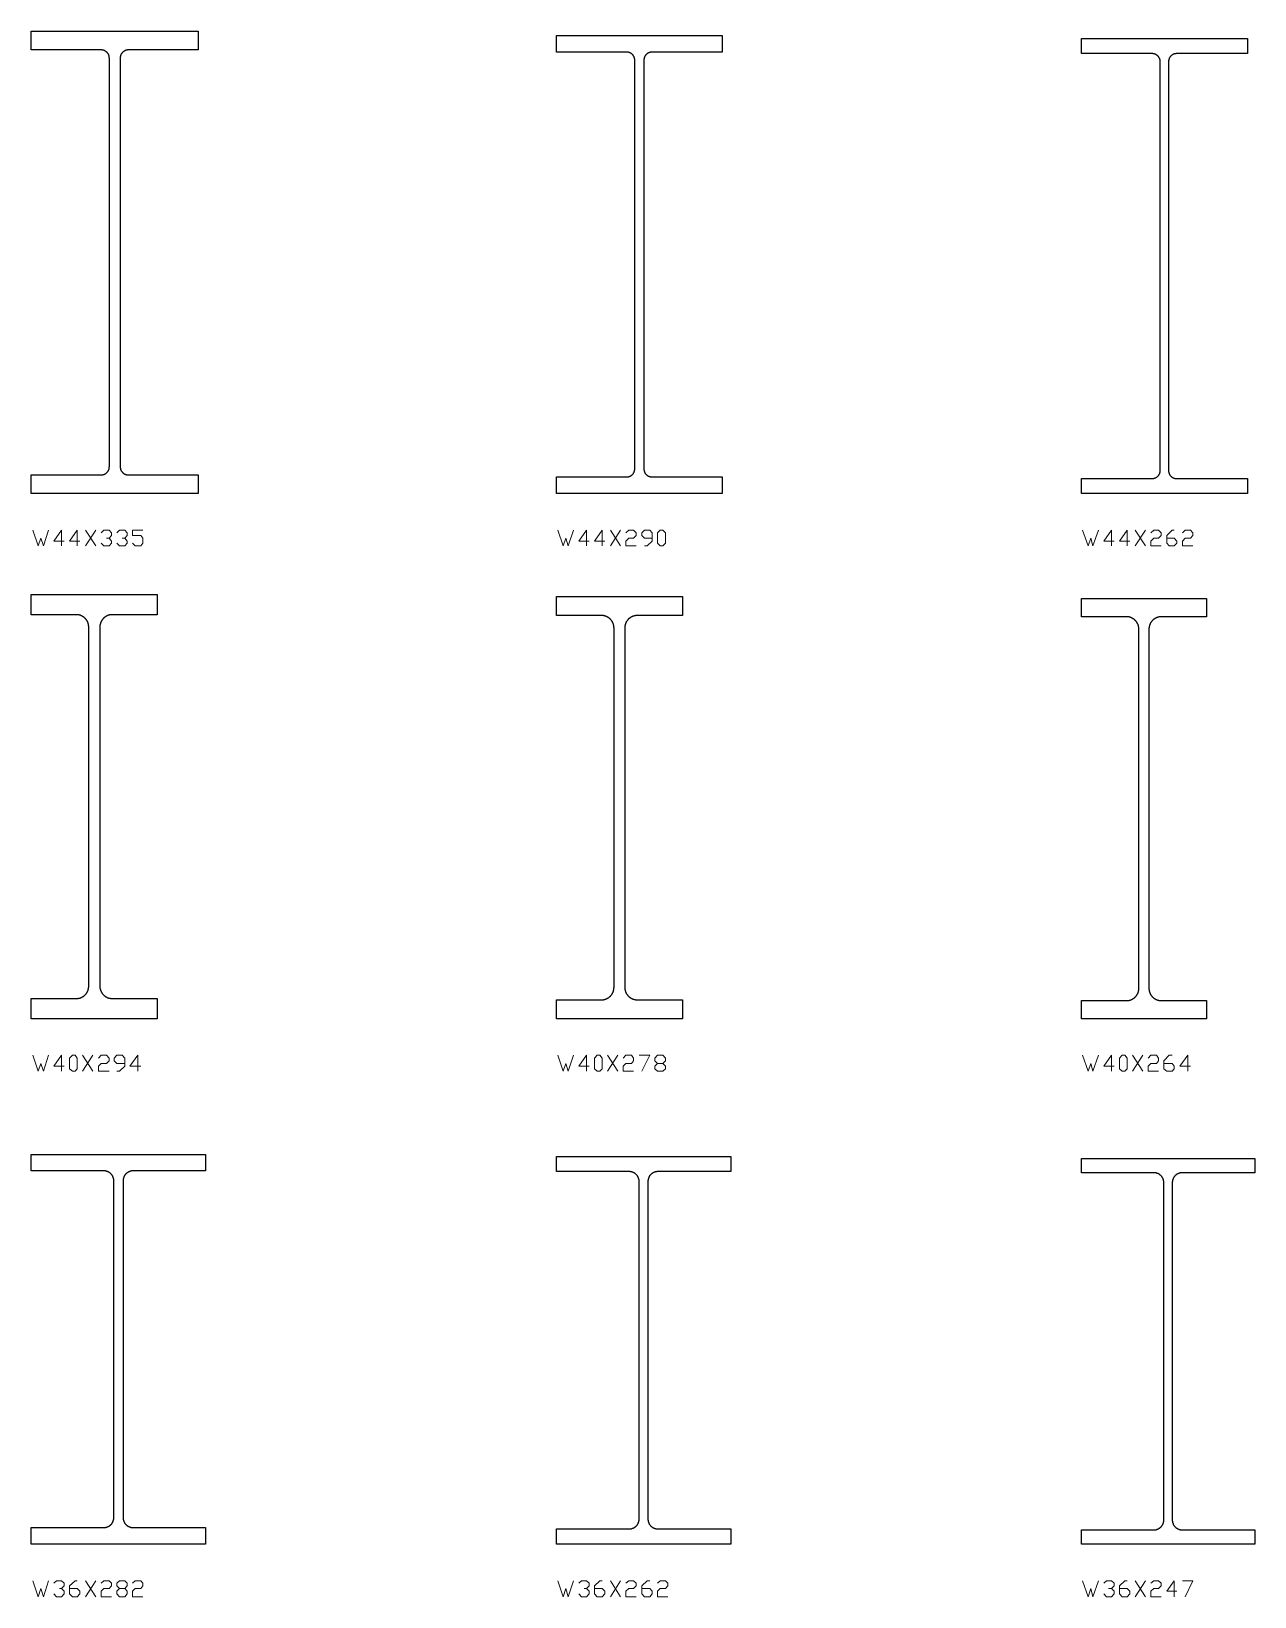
# Model space of a CAD drawing. Header units: inches. Extents: x 0 to 967, y -705 to 45.
# Drawn here: x 100 to 216.5, y -105 to 44 of the extents above; entities that cross this region are included whole.
import ezdxf

# ---------------------------------------------------------------- set-up
doc = ezdxf.new("R2010")
doc.units = ezdxf.units.IN
doc.header["$MEASUREMENT"] = 0
doc.layers.add('AISC_STEEL', color=7, linetype='Continuous')

msp = doc.modelspace()

# ---------------------------------------------------------------- linework, layer by layer
at = {"color": 3, "lineweight": 0}
for p, q in [((105.15, -4.98), (106.13, -3.49)), ((105.15, -3.49), (106.13, -4.98)), ((155.14, -4.98), (156.12, -3.49)), ((155.14, -3.49), (156.12, -4.98)), ((205.12, -4.98), (206.1, -3.49)), ((205.12, -3.49), (206.1, -4.98)), ((104.89, -54.97), (105.87, -53.47)), ((104.89, -53.47), (105.87, -54.97)), ((154.88, -54.97), (155.86, -53.47)), ((154.88, -53.47), (155.86, -54.97)), ((204.86, -54.97), (205.84, -53.47)), ((204.86, -53.47), (205.84, -54.97)), ((159.63, -54.25), (160.14, -54.25)), ((105.15, -105.01), (106.13, -103.51)), ((105.15, -103.51), (106.13, -105.01)), ((108.4, -104.23), (108.92, -104.23)), ((155.14, -105.01), (156.12, -103.51)), ((155.14, -103.51), (156.12, -105.01)), ((205.12, -105.01), (206.1, -103.51)), ((205.12, -103.51), (206.1, -105.01))]:
    msp.add_line(p, q, dxfattribs=at)
for points in [[(100.14, -3.49), (100.66, -4.98), (100.91, -4.26), (101.17, -4.98), (101.64, -3.49)], [(103.14, -4.52), (102.15, -4.52), (102.88, -3.49), (102.88, -4.98)], [(104.63, -4.52), (103.65, -4.52), (104.37, -3.49), (104.37, -4.98)], [(106.65, -3.74), (106.9, -3.49), (107.42, -3.49), (107.63, -3.74), (107.63, -4), (107.42, -4.26)], [(107.16, -4.26), (107.42, -4.26), (107.63, -4.52), (107.63, -4.73), (107.42, -4.98), (106.9, -4.98), (106.65, -4.73)], [(108.14, -3.74), (108.4, -3.49), (108.92, -3.49), (109.13, -3.74), (109.13, -4), (108.92, -4.26)], [(108.66, -4.26), (108.92, -4.26), (109.13, -4.52), (109.13, -4.73), (108.92, -4.98), (108.4, -4.98), (108.14, -4.73)], [(109.64, -4.73), (109.9, -4.98), (110.42, -4.98), (110.62, -4.73), (110.62, -4.26), (110.42, -4), (109.64, -4), (109.64, -3.49), (110.62, -3.49)], [(150.13, -3.49), (150.64, -4.98), (150.9, -4.26), (151.11, -4.98), (151.62, -3.49)], [(153.12, -4.52), (152.14, -4.52), (152.86, -3.49), (152.86, -4.98)], [(154.62, -4.52), (153.64, -4.52), (154.36, -3.49), (154.36, -4.98)], [(156.63, -3.74), (156.89, -3.49), (157.36, -3.49), (157.61, -3.74), (157.61, -4), (157.36, -4.26), (156.89, -4.26), (156.63, -4.52), (156.63, -4.98), (157.61, -4.98)], [(158.39, -4.98), (158.65, -4.98), (159.11, -4.52), (159.11, -3.74), (158.9, -3.49), (158.39, -3.49), (158.13, -3.74), (158.13, -4), (158.39, -4.26), (159.11, -4.26)], [(200.11, -3.49), (200.63, -4.98), (200.89, -4.26), (201.09, -4.98), (201.61, -3.49)], [(203.11, -4.52), (202.13, -4.52), (202.85, -3.49), (202.85, -4.98)], [(204.61, -4.52), (203.62, -4.52), (204.35, -3.49), (204.35, -4.98)], [(206.62, -3.74), (206.88, -3.49), (207.34, -3.49), (207.6, -3.74), (207.6, -4), (207.34, -4.26), (206.88, -4.26), (206.62, -4.52), (206.62, -4.98), (207.6, -4.98)], [(208.12, -4.26), (208.84, -4.26), (209.1, -4.52), (209.1, -4.73), (208.84, -4.98), (208.37, -4.98), (208.12, -4.73), (208.12, -4), (208.63, -3.49), (208.84, -3.49)], [(209.61, -3.74), (209.87, -3.49), (210.39, -3.49), (210.6, -3.74), (210.6, -4), (210.39, -4.26), (209.87, -4.26), (209.61, -4.52), (209.61, -4.98), (210.6, -4.98)], [(100.14, -53.47), (100.66, -54.97), (100.91, -54.25), (101.17, -54.97), (101.64, -53.47)], [(103.14, -54.51), (102.15, -54.51), (102.88, -53.47), (102.88, -54.97)], [(106.39, -53.73), (106.65, -53.47), (107.16, -53.47), (107.42, -53.73), (107.42, -53.99), (107.16, -54.25), (106.65, -54.25), (106.39, -54.51), (106.39, -54.97), (107.42, -54.97)], [(108.14, -54.97), (108.4, -54.97), (108.92, -54.51), (108.92, -53.73), (108.66, -53.47), (108.14, -53.47), (107.89, -53.73), (107.89, -53.99), (108.14, -54.25), (108.92, -54.25)], [(110.42, -54.51), (109.38, -54.51), (110.16, -53.47), (110.16, -54.97)], [(150.13, -53.47), (150.64, -54.97), (150.9, -54.25), (151.11, -54.97), (151.62, -53.47)], [(153.12, -54.51), (152.14, -54.51), (152.86, -53.47), (152.86, -54.97)], [(156.37, -53.73), (156.63, -53.47), (157.15, -53.47), (157.36, -53.73), (157.36, -53.99), (157.15, -54.25), (156.63, -54.25), (156.37, -54.51), (156.37, -54.97), (157.36, -54.97)], [(157.87, -53.47), (158.9, -53.47), (158.13, -54.97)], [(200.11, -53.47), (200.63, -54.97), (200.89, -54.25), (201.09, -54.97), (201.61, -53.47)], [(203.11, -54.51), (202.13, -54.51), (202.85, -53.47), (202.85, -54.97)], [(206.36, -53.73), (206.62, -53.47), (207.14, -53.47), (207.34, -53.73), (207.34, -53.99), (207.14, -54.25), (206.62, -54.25), (206.36, -54.51), (206.36, -54.97), (207.34, -54.97)], [(207.86, -54.25), (208.63, -54.25), (208.84, -54.51), (208.84, -54.76), (208.63, -54.97), (208.12, -54.97), (207.86, -54.76), (207.86, -53.99), (208.37, -53.47), (208.63, -53.47)], [(210.39, -54.51), (209.36, -54.51), (210.13, -53.47), (210.13, -54.97)], [(100.14, -103.51), (100.66, -105.01), (100.91, -104.23), (101.17, -105.01), (101.64, -103.51)], [(102.15, -103.72), (102.41, -103.51), (102.88, -103.51), (103.14, -103.72), (103.14, -103.97), (102.88, -104.23)], [(102.67, -104.23), (102.88, -104.23), (103.14, -104.49), (103.14, -104.75), (102.88, -105.01), (102.41, -105.01), (102.15, -104.75)], [(103.65, -104.23), (104.37, -104.23), (104.63, -104.49), (104.63, -104.75), (104.37, -105.01), (103.91, -105.01), (103.65, -104.75), (103.65, -103.97), (104.17, -103.51), (104.37, -103.51)], [(106.65, -103.72), (106.9, -103.51), (107.42, -103.51), (107.63, -103.72), (107.63, -103.97), (107.42, -104.23), (106.9, -104.23), (106.65, -104.49), (106.65, -105.01), (107.63, -105.01)], [(109.64, -103.72), (109.9, -103.51), (110.42, -103.51), (110.62, -103.72), (110.62, -103.97), (110.42, -104.23), (109.9, -104.23), (109.64, -104.49), (109.64, -105.01), (110.62, -105.01)], [(150.13, -103.51), (150.64, -105.01), (150.9, -104.23), (151.11, -105.01), (151.62, -103.51)], [(152.14, -103.72), (152.4, -103.51), (152.86, -103.51), (153.12, -103.72), (153.12, -103.97), (152.86, -104.23)], [(152.66, -104.23), (152.86, -104.23), (153.12, -104.49), (153.12, -104.75), (152.86, -105.01), (152.4, -105.01), (152.14, -104.75)], [(153.64, -104.23), (154.36, -104.23), (154.62, -104.49), (154.62, -104.75), (154.36, -105.01), (153.9, -105.01), (153.64, -104.75), (153.64, -103.97), (154.15, -103.51), (154.36, -103.51)], [(156.63, -103.72), (156.89, -103.51), (157.36, -103.51), (157.61, -103.72), (157.61, -103.97), (157.36, -104.23), (156.89, -104.23), (156.63, -104.49), (156.63, -105.01), (157.61, -105.01)], [(158.13, -104.23), (158.9, -104.23), (159.11, -104.49), (159.11, -104.75), (158.9, -105.01), (158.39, -105.01), (158.13, -104.75), (158.13, -103.97), (158.65, -103.51), (158.9, -103.51)], [(159.63, -103.72), (159.89, -103.51), (160.4, -103.51), (160.61, -103.72), (160.61, -103.97), (160.4, -104.23), (159.89, -104.23), (159.63, -104.49), (159.63, -105.01), (160.61, -105.01)], [(200.11, -103.51), (200.63, -105.01), (200.89, -104.23), (201.09, -105.01), (201.61, -103.51)], [(202.13, -103.72), (202.38, -103.51), (202.85, -103.51), (203.11, -103.72), (203.11, -103.97), (202.85, -104.23)], [(202.59, -104.23), (202.85, -104.23), (203.11, -104.49), (203.11, -104.75), (202.85, -105.01), (202.38, -105.01), (202.13, -104.75)], [(203.62, -104.23), (204.35, -104.23), (204.61, -104.49), (204.61, -104.75), (204.35, -105.01), (203.88, -105.01), (203.62, -104.75), (203.62, -103.97), (204.14, -103.51), (204.35, -103.51)], [(206.62, -103.72), (206.88, -103.51), (207.34, -103.51), (207.6, -103.72), (207.6, -103.97), (207.34, -104.23), (206.88, -104.23), (206.62, -104.49), (206.62, -105.01), (207.6, -105.01)], [(209.1, -104.49), (208.12, -104.49), (208.84, -103.51), (208.84, -105.01)], [(209.61, -103.51), (210.6, -103.51), (209.87, -105.01)]]:
    msp.add_lwpolyline(points, dxfattribs=at)
for points in [[(159.89, -4.98), (159.89, -4.98), (160.14, -4.98), (160.4, -4.73), (160.4, -3.74), (160.14, -3.49), (159.89, -3.49), (159.63, -3.74), (159.63, -4.73)], [(103.91, -54.97), (103.91, -54.97), (104.17, -54.97), (104.37, -54.76), (104.37, -53.73), (104.17, -53.47), (103.91, -53.47), (103.65, -53.73), (103.65, -54.76)], [(153.9, -54.97), (153.9, -54.97), (154.15, -54.97), (154.36, -54.76), (154.36, -53.73), (154.15, -53.47), (153.9, -53.47), (153.64, -53.73), (153.64, -54.76)], [(160.14, -54.25), (160.4, -54.51), (160.4, -54.76), (160.14, -54.97), (159.63, -54.97), (159.37, -54.76), (159.37, -54.51), (159.63, -54.25), (159.37, -53.99), (159.37, -53.73), (159.63, -53.47), (160.14, -53.47), (160.4, -53.73), (160.4, -53.99)], [(203.88, -54.97), (203.88, -54.97), (204.14, -54.97), (204.35, -54.76), (204.35, -53.73), (204.14, -53.47), (203.88, -53.47), (203.62, -53.73), (203.62, -54.76)], [(108.92, -104.23), (109.13, -104.49), (109.13, -104.75), (108.92, -105.01), (108.4, -105.01), (108.14, -104.75), (108.14, -104.49), (108.4, -104.23), (108.14, -103.97), (108.14, -103.72), (108.4, -103.51), (108.92, -103.51), (109.13, -103.72), (109.13, -103.97)]]:
    msp.add_lwpolyline(points, close=True, dxfattribs=at)
at = {"layer": 'AISC_STEEL'}
for points in [[(115.9, 44), (115.9, 42.23), (109.25, 42.23), (109.23, 42.23), (109.2, 42.23), (109.17, 42.23), (109.14, 42.22), (109.11, 42.22), (109.08, 42.21), (109.05, 42.2), (109.02, 42.19), (108.99, 42.19), (108.97, 42.18), (108.94, 42.16), (108.91, 42.15), (108.89, 42.14), (108.86, 42.12), (108.83, 42.11), (108.81, 42.09), (108.79, 42.08), (108.76, 42.06), (108.74, 42.04), (108.72, 42.02), (108.7, 42), (108.68, 41.98), (108.66, 41.96), (108.64, 41.93), (108.62, 41.91), (108.6, 41.89), (108.59, 41.86), (108.57, 41.84), (108.56, 41.81), (108.54, 41.78), (108.53, 41.76), (108.52, 41.73), (108.51, 41.7), (108.5, 41.67), (108.49, 41.64), (108.48, 41.62), (108.48, 41.59), (108.47, 41.56), (108.47, 41.53), (108.47, 41.5), (108.47, 41.47), (108.47, 41.44), (108.47, 2.56), (108.47, 2.53), (108.47, 2.5), (108.47, 2.47), (108.47, 2.44), (108.48, 2.41), (108.48, 2.38), (108.49, 2.36), (108.5, 2.33), (108.51, 2.3), (108.52, 2.27), (108.53, 2.24), (108.54, 2.22), (108.56, 2.19), (108.57, 2.16), (108.59, 2.14), (108.6, 2.11), (108.62, 2.09), (108.64, 2.07), (108.66, 2.04), (108.68, 2.02), (108.7, 2), (108.72, 1.98), (108.74, 1.96), (108.76, 1.94), (108.79, 1.92), (108.81, 1.91), (108.83, 1.89), (108.86, 1.88), (108.89, 1.86), (108.91, 1.85), (108.94, 1.84), (108.97, 1.82), (108.99, 1.81), (109.02, 1.81), (109.05, 1.8), (109.08, 1.79), (109.11, 1.78), (109.14, 1.78), (109.17, 1.77), (109.2, 1.77), (109.23, 1.77), (109.25, 1.77), (115.9, 1.77), (115.9, 0), (107.95, 0), (100, 0), (100, 1.77), (106.64, 1.77), (106.67, 1.77), (106.7, 1.77), (106.73, 1.77), (106.76, 1.78), (106.79, 1.78), (106.82, 1.79), (106.85, 1.8), (106.88, 1.81), (106.91, 1.81), (106.93, 1.82), (106.96, 1.84), (106.99, 1.85), (107.01, 1.86), (107.04, 1.88), (107.07, 1.89), (107.09, 1.91), (107.11, 1.92), (107.14, 1.94), (107.16, 1.96), (107.18, 1.98), (107.2, 2), (107.22, 2.02), (107.24, 2.04), (107.26, 2.07), (107.28, 2.09), (107.3, 2.11), (107.31, 2.14), (107.33, 2.16), (107.34, 2.19), (107.36, 2.22), (107.37, 2.24), (107.38, 2.27), (107.39, 2.3), (107.4, 2.33), (107.41, 2.36), (107.42, 2.38), (107.42, 2.41), (107.43, 2.44), (107.43, 2.47), (107.43, 2.5), (107.43, 2.53), (107.44, 2.56), (107.44, 41.44), (107.43, 41.47), (107.43, 41.5), (107.43, 41.53), (107.43, 41.56), (107.42, 41.59), (107.42, 41.62), (107.41, 41.64), (107.4, 41.67), (107.39, 41.7), (107.38, 41.73), (107.37, 41.76), (107.36, 41.78), (107.34, 41.81), (107.33, 41.84), (107.31, 41.86), (107.3, 41.89), (107.28, 41.91), (107.26, 41.93), (107.24, 41.96), (107.22, 41.98), (107.2, 42), (107.18, 42.02), (107.16, 42.04), (107.14, 42.06), (107.11, 42.08), (107.09, 42.09), (107.07, 42.11), (107.04, 42.12), (107.01, 42.14), (106.99, 42.15), (106.96, 42.16), (106.93, 42.18), (106.91, 42.19), (106.88, 42.19), (106.85, 42.2), (106.82, 42.21), (106.79, 42.22), (106.76, 42.22), (106.73, 42.23), (106.7, 42.23), (106.67, 42.23), (106.64, 42.23), (100, 42.23), (100, 44), (107.95, 44)], [(165.8, 43.6), (165.8, 42.02), (159.11, 42.02), (159.08, 42.02), (159.05, 42.02), (159.02, 42.01), (158.99, 42.01), (158.96, 42.01), (158.93, 42), (158.91, 41.99), (158.88, 41.98), (158.85, 41.97), (158.82, 41.96), (158.79, 41.95), (158.77, 41.94), (158.74, 41.93), (158.71, 41.91), (158.69, 41.89), (158.66, 41.88), (158.64, 41.86), (158.62, 41.84), (158.59, 41.82), (158.57, 41.8), (158.55, 41.78), (158.53, 41.76), (158.51, 41.74), (158.49, 41.71), (158.47, 41.69), (158.46, 41.66), (158.44, 41.64), (158.43, 41.61), (158.41, 41.59), (158.4, 41.56), (158.39, 41.53), (158.38, 41.5), (158.37, 41.48), (158.36, 41.45), (158.35, 41.42), (158.35, 41.39), (158.34, 41.36), (158.34, 41.33), (158.33, 41.3), (158.33, 41.27), (158.33, 41.24), (158.33, 2.36), (158.33, 2.33), (158.33, 2.3), (158.34, 2.27), (158.34, 2.24), (158.35, 2.21), (158.35, 2.18), (158.36, 2.15), (158.37, 2.12), (158.38, 2.1), (158.39, 2.07), (158.4, 2.04), (158.41, 2.01), (158.43, 1.99), (158.44, 1.96), (158.46, 1.94), (158.47, 1.91), (158.49, 1.89), (158.51, 1.86), (158.53, 1.84), (158.55, 1.82), (158.57, 1.8), (158.59, 1.78), (158.62, 1.76), (158.64, 1.74), (158.66, 1.72), (158.69, 1.71), (158.71, 1.69), (158.74, 1.67), (158.77, 1.66), (158.79, 1.65), (158.82, 1.64), (158.85, 1.63), (158.88, 1.62), (158.91, 1.61), (158.93, 1.6), (158.96, 1.59), (158.99, 1.59), (159.02, 1.59), (159.05, 1.58), (159.08, 1.58), (159.11, 1.58), (165.8, 1.58), (165.8, 0), (157.9, 0), (150, 0), (150, 1.58), (156.69, 1.58), (156.72, 1.58), (156.75, 1.58), (156.78, 1.59), (156.81, 1.59), (156.84, 1.59), (156.87, 1.6), (156.89, 1.61), (156.92, 1.62), (156.95, 1.63), (156.98, 1.64), (157.01, 1.65), (157.03, 1.66), (157.06, 1.67), (157.09, 1.69), (157.11, 1.71), (157.14, 1.72), (157.16, 1.74), (157.18, 1.76), (157.21, 1.78), (157.23, 1.8), (157.25, 1.82), (157.27, 1.84), (157.29, 1.86), (157.31, 1.89), (157.33, 1.91), (157.34, 1.94), (157.36, 1.96), (157.37, 1.99), (157.39, 2.01), (157.4, 2.04), (157.41, 2.07), (157.42, 2.1), (157.43, 2.12), (157.44, 2.15), (157.45, 2.18), (157.45, 2.21), (157.46, 2.24), (157.46, 2.27), (157.47, 2.3), (157.47, 2.33), (157.47, 2.36), (157.47, 41.24), (157.47, 41.27), (157.47, 41.3), (157.46, 41.33), (157.46, 41.36), (157.45, 41.39), (157.45, 41.42), (157.44, 41.45), (157.43, 41.48), (157.42, 41.5), (157.41, 41.53), (157.4, 41.56), (157.39, 41.59), (157.37, 41.61), (157.36, 41.64), (157.34, 41.66), (157.33, 41.69), (157.31, 41.71), (157.29, 41.74), (157.27, 41.76), (157.25, 41.78), (157.23, 41.8), (157.21, 41.82), (157.18, 41.84), (157.16, 41.86), (157.14, 41.88), (157.11, 41.89), (157.09, 41.91), (157.06, 41.93), (157.03, 41.94), (157.01, 41.95), (156.98, 41.96), (156.95, 41.97), (156.92, 41.98), (156.89, 41.99), (156.87, 42), (156.84, 42.01), (156.81, 42.01), (156.78, 42.01), (156.75, 42.02), (156.72, 42.02), (156.69, 42.02), (150, 42.02), (150, 43.6), (157.9, 43.6)], [(215.8, 43.3), (215.8, 41.88), (209.07, 41.88), (209.04, 41.88), (209.01, 41.88), (208.98, 41.87), (208.95, 41.87), (208.92, 41.87), (208.89, 41.86), (208.87, 41.85), (208.84, 41.84), (208.81, 41.83), (208.78, 41.82), (208.75, 41.81), (208.73, 41.8), (208.7, 41.79), (208.67, 41.77), (208.65, 41.75), (208.62, 41.74), (208.6, 41.72), (208.58, 41.7), (208.55, 41.68), (208.53, 41.66), (208.51, 41.64), (208.49, 41.62), (208.47, 41.6), (208.45, 41.57), (208.43, 41.55), (208.42, 41.52), (208.4, 41.5), (208.39, 41.47), (208.37, 41.45), (208.36, 41.42), (208.35, 41.39), (208.34, 41.36), (208.33, 41.34), (208.32, 41.31), (208.31, 41.28), (208.31, 41.25), (208.3, 41.22), (208.3, 41.19), (208.29, 41.16), (208.29, 41.13), (208.29, 41.1), (208.29, 2.2), (208.29, 2.17), (208.29, 2.14), (208.3, 2.11), (208.3, 2.08), (208.31, 2.05), (208.31, 2.02), (208.32, 1.99), (208.33, 1.96), (208.34, 1.94), (208.35, 1.91), (208.36, 1.88), (208.37, 1.85), (208.39, 1.83), (208.4, 1.8), (208.42, 1.78), (208.43, 1.75), (208.45, 1.73), (208.47, 1.7), (208.49, 1.68), (208.51, 1.66), (208.53, 1.64), (208.55, 1.62), (208.58, 1.6), (208.6, 1.58), (208.62, 1.56), (208.65, 1.55), (208.67, 1.53), (208.7, 1.51), (208.73, 1.5), (208.75, 1.49), (208.78, 1.48), (208.81, 1.47), (208.84, 1.46), (208.87, 1.45), (208.89, 1.44), (208.92, 1.43), (208.95, 1.43), (208.98, 1.43), (209.01, 1.42), (209.04, 1.42), (209.07, 1.42), (215.8, 1.42), (215.8, 0), (207.9, 0), (200, 0), (200, 1.42), (206.73, 1.42), (206.76, 1.42), (206.79, 1.42), (206.82, 1.43), (206.85, 1.43), (206.88, 1.43), (206.91, 1.44), (206.93, 1.45), (206.96, 1.46), (206.99, 1.47), (207.02, 1.48), (207.05, 1.49), (207.07, 1.5), (207.1, 1.51), (207.13, 1.53), (207.15, 1.55), (207.18, 1.56), (207.2, 1.58), (207.22, 1.6), (207.25, 1.62), (207.27, 1.64), (207.29, 1.66), (207.31, 1.68), (207.33, 1.7), (207.35, 1.73), (207.37, 1.75), (207.38, 1.78), (207.4, 1.8), (207.41, 1.83), (207.43, 1.85), (207.44, 1.88), (207.45, 1.91), (207.46, 1.94), (207.47, 1.96), (207.48, 1.99), (207.49, 2.02), (207.49, 2.05), (207.5, 2.08), (207.5, 2.11), (207.51, 2.14), (207.51, 2.17), (207.51, 2.2), (207.51, 41.1), (207.51, 41.13), (207.51, 41.16), (207.5, 41.19), (207.5, 41.22), (207.49, 41.25), (207.49, 41.28), (207.48, 41.31), (207.47, 41.34), (207.46, 41.36), (207.45, 41.39), (207.44, 41.42), (207.43, 41.45), (207.41, 41.47), (207.4, 41.5), (207.38, 41.52), (207.37, 41.55), (207.35, 41.57), (207.33, 41.6), (207.31, 41.62), (207.29, 41.64), (207.27, 41.66), (207.25, 41.68), (207.22, 41.7), (207.2, 41.72), (207.18, 41.74), (207.15, 41.75), (207.13, 41.77), (207.1, 41.79), (207.07, 41.8), (207.05, 41.81), (207.02, 41.82), (206.99, 41.83), (206.96, 41.84), (206.93, 41.85), (206.91, 41.86), (206.88, 41.87), (206.85, 41.87), (206.82, 41.87), (206.79, 41.88), (206.76, 41.88), (206.73, 41.88), (200, 41.88), (200, 43.3), (207.9, 43.3)], [(112, -9.6), (112, -11.53), (107.71, -11.53), (107.68, -11.53), (107.65, -11.53), (107.62, -11.53), (107.59, -11.54), (107.56, -11.54), (107.53, -11.54), (107.5, -11.55), (107.47, -11.55), (107.44, -11.56), (107.41, -11.57), (107.39, -11.58), (107.36, -11.58), (107.33, -11.59), (107.3, -11.6), (107.27, -11.61), (107.24, -11.63), (107.22, -11.64), (107.19, -11.65), (107.16, -11.66), (107.14, -11.68), (107.11, -11.69), (107.09, -11.71), (107.06, -11.72), (107.04, -11.74), (107.01, -11.76), (106.99, -11.78), (106.96, -11.8), (106.94, -11.81), (106.92, -11.83), (106.9, -11.85), (106.88, -11.88), (106.85, -11.9), (106.83, -11.92), (106.81, -11.94), (106.8, -11.96), (106.78, -11.99), (106.76, -12.01), (106.74, -12.04), (106.72, -12.06), (106.71, -12.09), (106.69, -12.11), (106.68, -12.14), (106.66, -12.16), (106.65, -12.19), (106.64, -12.22), (106.63, -12.24), (106.61, -12.27), (106.6, -12.3), (106.59, -12.33), (106.58, -12.36), (106.58, -12.39), (106.57, -12.41), (106.56, -12.44), (106.55, -12.47), (106.55, -12.5), (106.54, -12.53), (106.54, -12.56), (106.54, -12.59), (106.53, -12.62), (106.53, -12.65), (106.53, -12.68), (106.53, -12.71), (106.53, -46.89), (106.53, -46.92), (106.53, -46.95), (106.53, -46.98), (106.54, -47.01), (106.54, -47.04), (106.54, -47.07), (106.55, -47.1), (106.55, -47.13), (106.56, -47.16), (106.57, -47.19), (106.58, -47.21), (106.58, -47.24), (106.59, -47.27), (106.6, -47.3), (106.61, -47.33), (106.63, -47.36), (106.64, -47.38), (106.65, -47.41), (106.66, -47.44), (106.68, -47.46), (106.69, -47.49), (106.71, -47.51), (106.72, -47.54), (106.74, -47.56), (106.76, -47.59), (106.78, -47.61), (106.8, -47.64), (106.81, -47.66), (106.83, -47.68), (106.85, -47.7), (106.88, -47.72), (106.9, -47.75), (106.92, -47.77), (106.94, -47.79), (106.96, -47.8), (106.99, -47.82), (107.01, -47.84), (107.04, -47.86), (107.06, -47.88), (107.09, -47.89), (107.11, -47.91), (107.14, -47.92), (107.16, -47.94), (107.19, -47.95), (107.22, -47.96), (107.24, -47.97), (107.27, -47.99), (107.3, -48), (107.33, -48.01), (107.36, -48.02), (107.39, -48.02), (107.41, -48.03), (107.44, -48.04), (107.47, -48.05), (107.5, -48.05), (107.53, -48.06), (107.56, -48.06), (107.59, -48.06), (107.62, -48.07), (107.65, -48.07), (107.68, -48.07), (107.71, -48.07), (112, -48.07), (112, -50), (106, -50), (100, -50), (100, -48.07), (104.29, -48.07), (104.32, -48.07), (104.35, -48.07), (104.38, -48.07), (104.41, -48.06), (104.44, -48.06), (104.47, -48.06), (104.5, -48.05), (104.53, -48.05), (104.56, -48.04), (104.59, -48.03), (104.61, -48.02), (104.64, -48.02), (104.67, -48.01), (104.7, -48), (104.73, -47.99), (104.76, -47.97), (104.78, -47.96), (104.81, -47.95), (104.84, -47.94), (104.86, -47.92), (104.89, -47.91), (104.91, -47.89), (104.94, -47.88), (104.96, -47.86), (104.99, -47.84), (105.01, -47.82), (105.04, -47.8), (105.06, -47.79), (105.08, -47.77), (105.1, -47.75), (105.12, -47.72), (105.15, -47.7), (105.17, -47.68), (105.19, -47.66), (105.2, -47.64), (105.22, -47.61), (105.24, -47.59), (105.26, -47.56), (105.28, -47.54), (105.29, -47.51), (105.31, -47.49), (105.32, -47.46), (105.34, -47.44), (105.35, -47.41), (105.36, -47.38), (105.37, -47.36), (105.39, -47.33), (105.4, -47.3), (105.41, -47.27), (105.42, -47.24), (105.42, -47.21), (105.43, -47.19), (105.44, -47.16), (105.45, -47.13), (105.45, -47.1), (105.46, -47.07), (105.46, -47.04), (105.46, -47.01), (105.47, -46.98), (105.47, -46.95), (105.47, -46.92), (105.47, -46.89), (105.47, -12.71), (105.47, -12.68), (105.47, -12.65), (105.47, -12.62), (105.46, -12.59), (105.46, -12.56), (105.46, -12.53), (105.45, -12.5), (105.45, -12.47), (105.44, -12.44), (105.43, -12.41), (105.42, -12.39), (105.42, -12.36), (105.41, -12.33), (105.4, -12.3), (105.39, -12.27), (105.37, -12.24), (105.36, -12.22), (105.35, -12.19), (105.34, -12.16), (105.32, -12.14), (105.31, -12.11), (105.29, -12.09), (105.28, -12.06), (105.26, -12.04), (105.24, -12.01), (105.22, -11.99), (105.2, -11.96), (105.19, -11.94), (105.17, -11.92), (105.15, -11.9), (105.12, -11.88), (105.1, -11.85), (105.08, -11.83), (105.06, -11.81), (105.04, -11.8), (105.01, -11.78), (104.99, -11.76), (104.96, -11.74), (104.94, -11.72), (104.91, -11.71), (104.89, -11.69), (104.86, -11.68), (104.84, -11.66), (104.81, -11.65), (104.78, -11.64), (104.76, -11.63), (104.73, -11.61), (104.7, -11.6), (104.67, -11.59), (104.64, -11.58), (104.61, -11.58), (104.59, -11.57), (104.56, -11.56), (104.53, -11.55), (104.5, -11.55), (104.47, -11.54), (104.44, -11.54), (104.41, -11.54), (104.38, -11.53), (104.35, -11.53), (104.32, -11.53), (104.29, -11.53), (100, -11.53), (100, -9.6), (106, -9.6)], [(162, -9.8), (162, -11.61), (157.69, -11.61), (157.67, -11.61), (157.64, -11.61), (157.61, -11.61), (157.58, -11.62), (157.55, -11.62), (157.52, -11.62), (157.49, -11.63), (157.46, -11.63), (157.43, -11.64), (157.4, -11.65), (157.37, -11.66), (157.34, -11.66), (157.31, -11.67), (157.29, -11.68), (157.26, -11.69), (157.23, -11.71), (157.2, -11.72), (157.18, -11.73), (157.15, -11.74), (157.12, -11.76), (157.1, -11.77), (157.07, -11.79), (157.05, -11.8), (157.02, -11.82), (157, -11.84), (156.97, -11.86), (156.95, -11.88), (156.93, -11.89), (156.9, -11.91), (156.88, -11.93), (156.86, -11.96), (156.84, -11.98), (156.82, -12), (156.8, -12.02), (156.78, -12.04), (156.76, -12.07), (156.74, -12.09), (156.73, -12.12), (156.71, -12.14), (156.69, -12.17), (156.68, -12.19), (156.66, -12.22), (156.65, -12.24), (156.64, -12.27), (156.62, -12.3), (156.61, -12.32), (156.6, -12.35), (156.59, -12.38), (156.58, -12.41), (156.57, -12.44), (156.56, -12.47), (156.55, -12.49), (156.55, -12.52), (156.54, -12.55), (156.53, -12.58), (156.53, -12.61), (156.52, -12.64), (156.52, -12.67), (156.52, -12.7), (156.52, -12.73), (156.52, -12.76), (156.51, -12.79), (156.51, -47.01), (156.52, -47.04), (156.52, -47.07), (156.52, -47.1), (156.52, -47.13), (156.52, -47.16), (156.53, -47.19), (156.53, -47.22), (156.54, -47.25), (156.55, -47.28), (156.55, -47.31), (156.56, -47.33), (156.57, -47.36), (156.58, -47.39), (156.59, -47.42), (156.6, -47.45), (156.61, -47.48), (156.62, -47.5), (156.64, -47.53), (156.65, -47.56), (156.66, -47.58), (156.68, -47.61), (156.69, -47.63), (156.71, -47.66), (156.73, -47.68), (156.74, -47.71), (156.76, -47.73), (156.78, -47.76), (156.8, -47.78), (156.82, -47.8), (156.84, -47.82), (156.86, -47.84), (156.88, -47.87), (156.9, -47.89), (156.93, -47.91), (156.95, -47.92), (156.97, -47.94), (157, -47.96), (157.02, -47.98), (157.05, -48), (157.07, -48.01), (157.1, -48.03), (157.12, -48.04), (157.15, -48.06), (157.18, -48.07), (157.2, -48.08), (157.23, -48.09), (157.26, -48.11), (157.29, -48.12), (157.31, -48.13), (157.34, -48.14), (157.37, -48.14), (157.4, -48.15), (157.43, -48.16), (157.46, -48.17), (157.49, -48.17), (157.52, -48.18), (157.55, -48.18), (157.58, -48.18), (157.61, -48.19), (157.64, -48.19), (157.67, -48.19), (157.69, -48.19), (162, -48.19), (162, -50), (156, -50), (150, -50), (150, -48.19), (154.31, -48.19), (154.33, -48.19), (154.36, -48.19), (154.39, -48.19), (154.42, -48.18), (154.45, -48.18), (154.48, -48.18), (154.51, -48.17), (154.54, -48.17), (154.57, -48.16), (154.6, -48.15), (154.63, -48.14), (154.66, -48.14), (154.69, -48.13), (154.71, -48.12), (154.74, -48.11), (154.77, -48.09), (154.8, -48.08), (154.82, -48.07), (154.85, -48.06), (154.88, -48.04), (154.9, -48.03), (154.93, -48.01), (154.95, -48), (154.98, -47.98), (155, -47.96), (155.03, -47.94), (155.05, -47.92), (155.07, -47.91), (155.1, -47.89), (155.12, -47.87), (155.14, -47.84), (155.16, -47.82), (155.18, -47.8), (155.2, -47.78), (155.22, -47.76), (155.24, -47.73), (155.26, -47.71), (155.27, -47.68), (155.29, -47.66), (155.31, -47.63), (155.32, -47.61), (155.34, -47.58), (155.35, -47.56), (155.36, -47.53), (155.38, -47.5), (155.39, -47.48), (155.4, -47.45), (155.41, -47.42), (155.42, -47.39), (155.43, -47.36), (155.44, -47.33), (155.45, -47.31), (155.45, -47.28), (155.46, -47.25), (155.47, -47.22), (155.47, -47.19), (155.48, -47.16), (155.48, -47.13), (155.48, -47.1), (155.48, -47.07), (155.48, -47.04), (155.49, -47.01), (155.49, -12.79), (155.48, -12.76), (155.48, -12.73), (155.48, -12.7), (155.48, -12.67), (155.48, -12.64), (155.47, -12.61), (155.47, -12.58), (155.46, -12.55), (155.45, -12.52), (155.45, -12.49), (155.44, -12.47), (155.43, -12.44), (155.42, -12.41), (155.41, -12.38), (155.4, -12.35), (155.39, -12.32), (155.38, -12.3), (155.36, -12.27), (155.35, -12.24), (155.34, -12.22), (155.32, -12.19), (155.31, -12.17), (155.29, -12.14), (155.27, -12.12), (155.26, -12.09), (155.24, -12.07), (155.22, -12.04), (155.2, -12.02), (155.18, -12), (155.16, -11.98), (155.14, -11.96), (155.12, -11.93), (155.1, -11.91), (155.07, -11.89), (155.05, -11.88), (155.03, -11.86), (155, -11.84), (154.98, -11.82), (154.95, -11.8), (154.93, -11.79), (154.9, -11.77), (154.88, -11.76), (154.85, -11.74), (154.82, -11.73), (154.8, -11.72), (154.77, -11.71), (154.74, -11.69), (154.71, -11.68), (154.69, -11.67), (154.66, -11.66), (154.63, -11.66), (154.6, -11.65), (154.57, -11.64), (154.54, -11.63), (154.51, -11.63), (154.48, -11.62), (154.45, -11.62), (154.42, -11.62), (154.39, -11.61), (154.36, -11.61), (154.33, -11.61), (154.31, -11.61), (150, -11.61), (150, -9.8), (156, -9.8)], [(211.9, -10), (211.9, -11.73), (207.61, -11.73), (207.58, -11.73), (207.55, -11.73), (207.52, -11.73), (207.49, -11.74), (207.46, -11.74), (207.43, -11.74), (207.4, -11.75), (207.37, -11.75), (207.34, -11.76), (207.31, -11.77), (207.29, -11.78), (207.26, -11.78), (207.23, -11.79), (207.2, -11.8), (207.17, -11.81), (207.14, -11.83), (207.12, -11.84), (207.09, -11.85), (207.06, -11.86), (207.04, -11.88), (207.01, -11.89), (206.99, -11.91), (206.96, -11.92), (206.94, -11.94), (206.91, -11.96), (206.89, -11.98), (206.86, -12), (206.84, -12.01), (206.82, -12.03), (206.8, -12.05), (206.78, -12.08), (206.75, -12.1), (206.73, -12.12), (206.71, -12.14), (206.7, -12.16), (206.68, -12.19), (206.66, -12.21), (206.64, -12.24), (206.62, -12.26), (206.61, -12.29), (206.59, -12.31), (206.58, -12.34), (206.56, -12.36), (206.55, -12.39), (206.54, -12.42), (206.53, -12.44), (206.51, -12.47), (206.5, -12.5), (206.49, -12.53), (206.48, -12.56), (206.48, -12.59), (206.47, -12.61), (206.46, -12.64), (206.45, -12.67), (206.45, -12.7), (206.44, -12.73), (206.44, -12.76), (206.44, -12.79), (206.43, -12.82), (206.43, -12.85), (206.43, -12.88), (206.43, -12.91), (206.43, -47.09), (206.43, -47.12), (206.43, -47.15), (206.43, -47.18), (206.44, -47.21), (206.44, -47.24), (206.44, -47.27), (206.45, -47.3), (206.45, -47.33), (206.46, -47.36), (206.47, -47.39), (206.48, -47.41), (206.48, -47.44), (206.49, -47.47), (206.5, -47.5), (206.51, -47.53), (206.53, -47.56), (206.54, -47.58), (206.55, -47.61), (206.56, -47.64), (206.58, -47.66), (206.59, -47.69), (206.61, -47.71), (206.62, -47.74), (206.64, -47.76), (206.66, -47.79), (206.68, -47.81), (206.7, -47.84), (206.71, -47.86), (206.73, -47.88), (206.75, -47.9), (206.78, -47.92), (206.8, -47.95), (206.82, -47.97), (206.84, -47.99), (206.86, -48), (206.89, -48.02), (206.91, -48.04), (206.94, -48.06), (206.96, -48.08), (206.99, -48.09), (207.01, -48.11), (207.04, -48.12), (207.06, -48.14), (207.09, -48.15), (207.12, -48.16), (207.14, -48.17), (207.17, -48.19), (207.2, -48.2), (207.23, -48.21), (207.26, -48.22), (207.29, -48.22), (207.31, -48.23), (207.34, -48.24), (207.37, -48.25), (207.4, -48.25), (207.43, -48.26), (207.46, -48.26), (207.49, -48.26), (207.52, -48.27), (207.55, -48.27), (207.58, -48.27), (207.61, -48.27), (211.9, -48.27), (211.9, -50), (205.95, -50), (200, -50), (200, -48.27), (204.29, -48.27), (204.32, -48.27), (204.35, -48.27), (204.38, -48.27), (204.41, -48.26), (204.44, -48.26), (204.47, -48.26), (204.5, -48.25), (204.53, -48.25), (204.56, -48.24), (204.59, -48.23), (204.61, -48.22), (204.64, -48.22), (204.67, -48.21), (204.7, -48.2), (204.73, -48.19), (204.76, -48.17), (204.78, -48.16), (204.81, -48.15), (204.84, -48.14), (204.86, -48.12), (204.89, -48.11), (204.91, -48.09), (204.94, -48.08), (204.96, -48.06), (204.99, -48.04), (205.01, -48.02), (205.04, -48), (205.06, -47.99), (205.08, -47.97), (205.1, -47.95), (205.12, -47.92), (205.15, -47.9), (205.17, -47.88), (205.19, -47.86), (205.2, -47.84), (205.22, -47.81), (205.24, -47.79), (205.26, -47.76), (205.28, -47.74), (205.29, -47.71), (205.31, -47.69), (205.32, -47.66), (205.34, -47.64), (205.35, -47.61), (205.36, -47.58), (205.37, -47.56), (205.39, -47.53), (205.4, -47.5), (205.41, -47.47), (205.42, -47.44), (205.42, -47.41), (205.43, -47.39), (205.44, -47.36), (205.45, -47.33), (205.45, -47.3), (205.46, -47.27), (205.46, -47.24), (205.46, -47.21), (205.47, -47.18), (205.47, -47.15), (205.47, -47.12), (205.47, -47.09), (205.47, -12.91), (205.47, -12.88), (205.47, -12.85), (205.47, -12.82), (205.46, -12.79), (205.46, -12.76), (205.46, -12.73), (205.45, -12.7), (205.45, -12.67), (205.44, -12.64), (205.43, -12.61), (205.42, -12.59), (205.42, -12.56), (205.41, -12.53), (205.4, -12.5), (205.39, -12.47), (205.37, -12.44), (205.36, -12.42), (205.35, -12.39), (205.34, -12.36), (205.32, -12.34), (205.31, -12.31), (205.29, -12.29), (205.28, -12.26), (205.26, -12.24), (205.24, -12.21), (205.22, -12.19), (205.2, -12.16), (205.19, -12.14), (205.17, -12.12), (205.15, -12.1), (205.12, -12.08), (205.1, -12.05), (205.08, -12.03), (205.06, -12.01), (205.04, -12), (205.01, -11.98), (204.99, -11.96), (204.96, -11.94), (204.94, -11.92), (204.91, -11.91), (204.89, -11.89), (204.86, -11.88), (204.84, -11.86), (204.81, -11.85), (204.78, -11.84), (204.76, -11.83), (204.73, -11.81), (204.7, -11.8), (204.67, -11.79), (204.64, -11.78), (204.61, -11.78), (204.59, -11.77), (204.56, -11.76), (204.53, -11.75), (204.5, -11.75), (204.47, -11.74), (204.44, -11.74), (204.41, -11.74), (204.38, -11.73), (204.35, -11.73), (204.32, -11.73), (204.29, -11.73), (200, -11.73), (200, -10), (205.95, -10)], [(116.6, -62.9), (116.6, -64.47), (109.69, -64.47), (109.66, -64.47), (109.63, -64.47), (109.6, -64.47), (109.57, -64.48), (109.54, -64.48), (109.51, -64.49), (109.49, -64.49), (109.46, -64.5), (109.43, -64.51), (109.4, -64.52), (109.37, -64.53), (109.34, -64.54), (109.32, -64.55), (109.29, -64.56), (109.26, -64.57), (109.23, -64.59), (109.21, -64.6), (109.18, -64.62), (109.16, -64.63), (109.13, -64.65), (109.11, -64.67), (109.09, -64.69), (109.06, -64.71), (109.04, -64.73), (109.02, -64.75), (109, -64.77), (108.98, -64.79), (108.96, -64.81), (108.94, -64.84), (108.92, -64.86), (108.91, -64.89), (108.89, -64.91), (108.87, -64.94), (108.86, -64.96), (108.85, -64.99), (108.83, -65.02), (108.82, -65.04), (108.81, -65.07), (108.8, -65.1), (108.79, -65.13), (108.78, -65.15), (108.77, -65.18), (108.77, -65.21), (108.76, -65.24), (108.75, -65.27), (108.75, -65.3), (108.75, -65.33), (108.74, -65.36), (108.74, -65.39), (108.74, -65.42), (108.74, -97.48), (108.74, -97.51), (108.74, -97.54), (108.75, -97.57), (108.75, -97.6), (108.75, -97.63), (108.76, -97.66), (108.77, -97.69), (108.77, -97.72), (108.78, -97.75), (108.79, -97.77), (108.8, -97.8), (108.81, -97.83), (108.82, -97.86), (108.83, -97.88), (108.85, -97.91), (108.86, -97.94), (108.87, -97.96), (108.89, -97.99), (108.91, -98.01), (108.92, -98.04), (108.94, -98.06), (108.96, -98.09), (108.98, -98.11), (109, -98.13), (109.02, -98.15), (109.04, -98.17), (109.06, -98.19), (109.09, -98.21), (109.11, -98.23), (109.13, -98.25), (109.16, -98.27), (109.18, -98.28), (109.21, -98.3), (109.23, -98.31), (109.26, -98.33), (109.29, -98.34), (109.32, -98.35), (109.34, -98.36), (109.37, -98.37), (109.4, -98.38), (109.43, -98.39), (109.46, -98.4), (109.49, -98.41), (109.51, -98.41), (109.54, -98.42), (109.57, -98.42), (109.6, -98.43), (109.63, -98.43), (109.66, -98.43), (109.69, -98.43), (116.6, -98.43), (116.6, -100), (108.3, -100), (100, -100), (100, -98.43), (106.91, -98.43), (106.94, -98.43), (106.97, -98.43), (107, -98.43), (107.03, -98.42), (107.06, -98.42), (107.09, -98.41), (107.11, -98.41), (107.14, -98.4), (107.17, -98.39), (107.2, -98.38), (107.23, -98.37), (107.26, -98.36), (107.28, -98.35), (107.31, -98.34), (107.34, -98.33), (107.37, -98.31), (107.39, -98.3), (107.42, -98.28), (107.44, -98.27), (107.47, -98.25), (107.49, -98.23), (107.51, -98.21), (107.54, -98.19), (107.56, -98.17), (107.58, -98.15), (107.6, -98.13), (107.62, -98.11), (107.64, -98.09), (107.66, -98.06), (107.68, -98.04), (107.69, -98.01), (107.71, -97.99), (107.73, -97.96), (107.74, -97.94), (107.75, -97.91), (107.77, -97.88), (107.78, -97.86), (107.79, -97.83), (107.8, -97.8), (107.81, -97.77), (107.82, -97.75), (107.83, -97.72), (107.83, -97.69), (107.84, -97.66), (107.85, -97.63), (107.85, -97.6), (107.85, -97.57), (107.86, -97.54), (107.86, -97.51), (107.86, -97.48), (107.86, -65.42), (107.86, -65.39), (107.86, -65.36), (107.85, -65.33), (107.85, -65.3), (107.85, -65.27), (107.84, -65.24), (107.83, -65.21), (107.83, -65.18), (107.82, -65.15), (107.81, -65.13), (107.8, -65.1), (107.79, -65.07), (107.78, -65.04), (107.77, -65.02), (107.75, -64.99), (107.74, -64.96), (107.73, -64.94), (107.71, -64.91), (107.69, -64.89), (107.68, -64.86), (107.66, -64.84), (107.64, -64.81), (107.62, -64.79), (107.6, -64.77), (107.58, -64.75), (107.56, -64.73), (107.54, -64.71), (107.51, -64.69), (107.49, -64.67), (107.47, -64.65), (107.44, -64.63), (107.42, -64.62), (107.39, -64.6), (107.37, -64.59), (107.34, -64.57), (107.31, -64.56), (107.28, -64.55), (107.26, -64.54), (107.23, -64.53), (107.2, -64.52), (107.17, -64.51), (107.14, -64.5), (107.11, -64.49), (107.09, -64.49), (107.06, -64.48), (107.03, -64.48), (107, -64.47), (106.97, -64.47), (106.94, -64.47), (106.91, -64.47), (100, -64.47), (100, -62.9), (108.3, -62.9)], [(166.6, -63.1), (166.6, -64.54), (159.67, -64.54), (159.64, -64.54), (159.61, -64.54), (159.58, -64.54), (159.55, -64.55), (159.52, -64.55), (159.49, -64.56), (159.46, -64.56), (159.43, -64.57), (159.4, -64.58), (159.38, -64.59), (159.35, -64.6), (159.32, -64.61), (159.29, -64.62), (159.27, -64.63), (159.24, -64.64), (159.21, -64.66), (159.19, -64.67), (159.16, -64.69), (159.14, -64.7), (159.11, -64.72), (159.09, -64.74), (159.06, -64.76), (159.04, -64.78), (159.02, -64.8), (159, -64.82), (158.98, -64.84), (158.96, -64.86), (158.94, -64.88), (158.92, -64.91), (158.9, -64.93), (158.88, -64.96), (158.87, -64.98), (158.85, -65.01), (158.84, -65.03), (158.82, -65.06), (158.81, -65.09), (158.8, -65.11), (158.79, -65.14), (158.78, -65.17), (158.77, -65.2), (158.76, -65.22), (158.75, -65.25), (158.74, -65.28), (158.74, -65.31), (158.73, -65.34), (158.73, -65.37), (158.72, -65.4), (158.72, -65.43), (158.72, -65.46), (158.72, -65.49), (158.72, -97.61), (158.72, -97.64), (158.72, -97.67), (158.72, -97.7), (158.73, -97.73), (158.73, -97.76), (158.74, -97.79), (158.74, -97.82), (158.75, -97.85), (158.76, -97.88), (158.77, -97.9), (158.78, -97.93), (158.79, -97.96), (158.8, -97.99), (158.81, -98.01), (158.82, -98.04), (158.84, -98.07), (158.85, -98.09), (158.87, -98.12), (158.88, -98.14), (158.9, -98.17), (158.92, -98.19), (158.94, -98.22), (158.96, -98.24), (158.98, -98.26), (159, -98.28), (159.02, -98.3), (159.04, -98.32), (159.06, -98.34), (159.09, -98.36), (159.11, -98.38), (159.14, -98.4), (159.16, -98.41), (159.19, -98.43), (159.21, -98.44), (159.24, -98.46), (159.27, -98.47), (159.29, -98.48), (159.32, -98.49), (159.35, -98.5), (159.38, -98.51), (159.4, -98.52), (159.43, -98.53), (159.46, -98.54), (159.49, -98.54), (159.52, -98.55), (159.55, -98.55), (159.58, -98.56), (159.61, -98.56), (159.64, -98.56), (159.67, -98.56), (166.6, -98.56), (166.6, -100), (158.3, -100), (150, -100), (150, -98.56), (156.93, -98.56), (156.96, -98.56), (156.99, -98.56), (157.02, -98.56), (157.05, -98.55), (157.08, -98.55), (157.11, -98.54), (157.14, -98.54), (157.17, -98.53), (157.2, -98.52), (157.22, -98.51), (157.25, -98.5), (157.28, -98.49), (157.31, -98.48), (157.33, -98.47), (157.36, -98.46), (157.39, -98.44), (157.41, -98.43), (157.44, -98.41), (157.46, -98.4), (157.49, -98.38), (157.51, -98.36), (157.54, -98.34), (157.56, -98.32), (157.58, -98.3), (157.6, -98.28), (157.62, -98.26), (157.64, -98.24), (157.66, -98.22), (157.68, -98.19), (157.7, -98.17), (157.72, -98.14), (157.73, -98.12), (157.75, -98.09), (157.76, -98.07), (157.78, -98.04), (157.79, -98.01), (157.8, -97.99), (157.81, -97.96), (157.82, -97.93), (157.83, -97.9), (157.84, -97.88), (157.85, -97.85), (157.86, -97.82), (157.86, -97.79), (157.87, -97.76), (157.87, -97.73), (157.88, -97.7), (157.88, -97.67), (157.88, -97.64), (157.88, -97.61), (157.88, -65.49), (157.88, -65.46), (157.88, -65.43), (157.88, -65.4), (157.87, -65.37), (157.87, -65.34), (157.86, -65.31), (157.86, -65.28), (157.85, -65.25), (157.84, -65.22), (157.83, -65.2), (157.82, -65.17), (157.81, -65.14), (157.8, -65.11), (157.79, -65.09), (157.78, -65.06), (157.76, -65.03), (157.75, -65.01), (157.73, -64.98), (157.72, -64.96), (157.7, -64.93), (157.68, -64.91), (157.66, -64.88), (157.64, -64.86), (157.62, -64.84), (157.6, -64.82), (157.58, -64.8), (157.56, -64.78), (157.54, -64.76), (157.51, -64.74), (157.49, -64.72), (157.46, -64.7), (157.44, -64.69), (157.41, -64.67), (157.39, -64.66), (157.36, -64.64), (157.33, -64.63), (157.31, -64.62), (157.28, -64.61), (157.25, -64.6), (157.22, -64.59), (157.2, -64.58), (157.17, -64.57), (157.14, -64.56), (157.11, -64.56), (157.08, -64.55), (157.05, -64.55), (157.02, -64.54), (156.99, -64.54), (156.96, -64.54), (156.93, -64.54), (150, -64.54), (150, -63.1), (158.3, -63.1)], [(216.5, -63.3), (216.5, -64.65), (209.6, -64.65), (209.57, -64.65), (209.54, -64.65), (209.51, -64.65), (209.48, -64.66), (209.45, -64.66), (209.42, -64.67), (209.39, -64.67), (209.36, -64.68), (209.33, -64.69), (209.31, -64.7), (209.28, -64.71), (209.25, -64.72), (209.22, -64.73), (209.2, -64.74), (209.17, -64.75), (209.14, -64.77), (209.12, -64.78), (209.09, -64.8), (209.07, -64.81), (209.04, -64.83), (209.02, -64.85), (208.99, -64.87), (208.97, -64.89), (208.95, -64.91), (208.93, -64.93), (208.91, -64.95), (208.89, -64.97), (208.87, -64.99), (208.85, -65.02), (208.83, -65.04), (208.81, -65.07), (208.8, -65.09), (208.78, -65.12), (208.77, -65.14), (208.75, -65.17), (208.74, -65.2), (208.73, -65.22), (208.72, -65.25), (208.71, -65.28), (208.7, -65.31), (208.69, -65.33), (208.68, -65.36), (208.67, -65.39), (208.67, -65.42), (208.66, -65.45), (208.66, -65.48), (208.65, -65.51), (208.65, -65.54), (208.65, -65.57), (208.65, -65.6), (208.65, -97.7), (208.65, -97.73), (208.65, -97.76), (208.65, -97.79), (208.66, -97.82), (208.66, -97.85), (208.67, -97.88), (208.67, -97.91), (208.68, -97.94), (208.69, -97.97), (208.7, -97.99), (208.71, -98.02), (208.72, -98.05), (208.73, -98.08), (208.74, -98.1), (208.75, -98.13), (208.77, -98.16), (208.78, -98.18), (208.8, -98.21), (208.81, -98.23), (208.83, -98.26), (208.85, -98.28), (208.87, -98.31), (208.89, -98.33), (208.91, -98.35), (208.93, -98.37), (208.95, -98.39), (208.97, -98.41), (208.99, -98.43), (209.02, -98.45), (209.04, -98.47), (209.07, -98.49), (209.09, -98.5), (209.12, -98.52), (209.14, -98.53), (209.17, -98.55), (209.2, -98.56), (209.22, -98.57), (209.25, -98.58), (209.28, -98.59), (209.31, -98.6), (209.33, -98.61), (209.36, -98.62), (209.39, -98.63), (209.42, -98.63), (209.45, -98.64), (209.48, -98.64), (209.51, -98.65), (209.54, -98.65), (209.57, -98.65), (209.6, -98.65), (216.5, -98.65), (216.5, -100), (208.25, -100), (200, -100), (200, -98.65), (206.9, -98.65), (206.93, -98.65), (206.96, -98.65), (206.99, -98.65), (207.02, -98.64), (207.05, -98.64), (207.08, -98.63), (207.11, -98.63), (207.14, -98.62), (207.17, -98.61), (207.19, -98.6), (207.22, -98.59), (207.25, -98.58), (207.28, -98.57), (207.3, -98.56), (207.33, -98.55), (207.36, -98.53), (207.38, -98.52), (207.41, -98.5), (207.43, -98.49), (207.46, -98.47), (207.48, -98.45), (207.51, -98.43), (207.53, -98.41), (207.55, -98.39), (207.57, -98.37), (207.59, -98.35), (207.61, -98.33), (207.63, -98.31), (207.65, -98.28), (207.67, -98.26), (207.69, -98.23), (207.7, -98.21), (207.72, -98.18), (207.73, -98.16), (207.75, -98.13), (207.76, -98.1), (207.77, -98.08), (207.78, -98.05), (207.79, -98.02), (207.8, -97.99), (207.81, -97.97), (207.82, -97.94), (207.83, -97.91), (207.83, -97.88), (207.84, -97.85), (207.84, -97.82), (207.85, -97.79), (207.85, -97.76), (207.85, -97.73), (207.85, -97.7), (207.85, -65.6), (207.85, -65.57), (207.85, -65.54), (207.85, -65.51), (207.84, -65.48), (207.84, -65.45), (207.83, -65.42), (207.83, -65.39), (207.82, -65.36), (207.81, -65.33), (207.8, -65.31), (207.79, -65.28), (207.78, -65.25), (207.77, -65.22), (207.76, -65.2), (207.75, -65.17), (207.73, -65.14), (207.72, -65.12), (207.7, -65.09), (207.69, -65.07), (207.67, -65.04), (207.65, -65.02), (207.63, -64.99), (207.61, -64.97), (207.59, -64.95), (207.57, -64.93), (207.55, -64.91), (207.53, -64.89), (207.51, -64.87), (207.48, -64.85), (207.46, -64.83), (207.43, -64.81), (207.41, -64.8), (207.38, -64.78), (207.36, -64.77), (207.33, -64.75), (207.3, -64.74), (207.28, -64.73), (207.25, -64.72), (207.22, -64.71), (207.19, -64.7), (207.17, -64.69), (207.14, -64.68), (207.11, -64.67), (207.08, -64.67), (207.05, -64.66), (207.02, -64.66), (206.99, -64.65), (206.96, -64.65), (206.93, -64.65), (206.9, -64.65), (200, -64.65), (200, -63.3), (208.25, -63.3)]]:
    msp.add_lwpolyline(points, close=True, dxfattribs=at)

doc.saveas('drawing.dxf')
